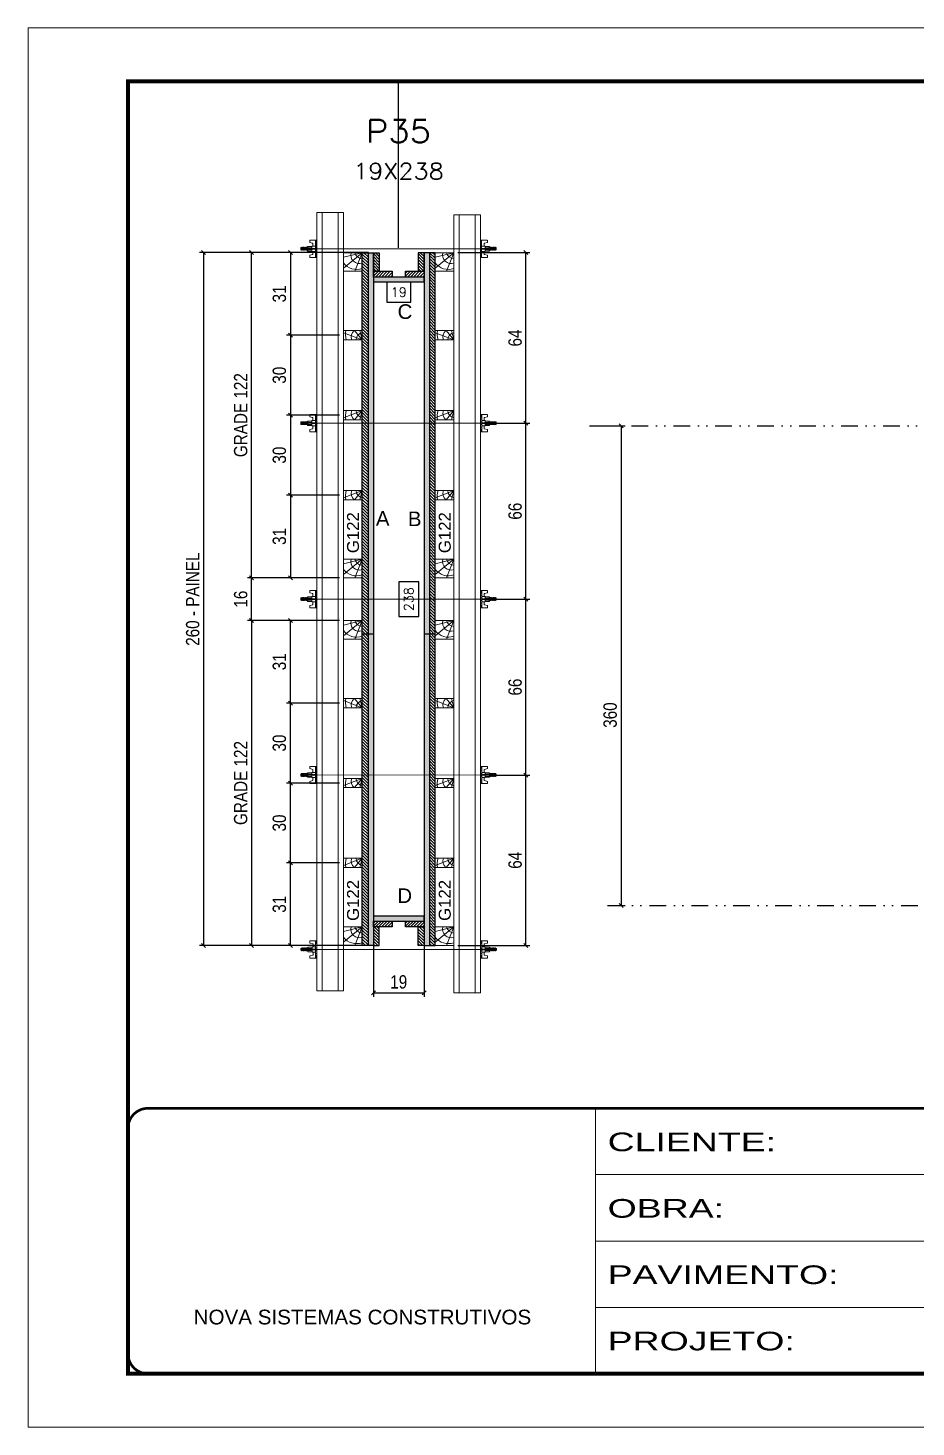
# Model space of a CAD drawing. Extents: x 2949 to 9203, y -16089 to 12527.
# Drawn here: x 6133 to 6799, y -9198 to -8148 of the extents above; entities that cross this region are included whole.
import ezdxf
from ezdxf.enums import TextEntityAlignment as Align

# ---------------------------------------------------------------- set-up
doc = ezdxf.new("R2010")
doc.units = 0
for name, pattern in [('CONTINUO', [0]), ('DASHED', [0.75, 0.5, -0.25]), ('DIVIDE2', [0.625, 0.25, -0.125, 0, -0.125, 0, -0.125]), ('HIDDEN', [0.375, 0.25, -0.125])]:
    doc.linetypes.add(name, pattern=pattern)
for name, color, linetype in [('CHAPA', 1, 'Continuous'), ('COTA', 241, 'Continuous'), ('Cota Seção (2x)', 4, 'Continuous'), ('cotas', 4, 'Continuous'), ('MEIO_PONT', 93, 'Continuous'), ('Nível', 160, 'Continuous'), ('Painéis', 200, 'Continuous'), ('SARRAFO', 251, 'Continuous'), ('Texto de Titulo', 7, 'Continuous'), ('Texto Qtd Sarr', 242, 'Continuous'), ('TEXTO_GERAL', 7, 'Continuous')]:
    doc.layers.add(name, color=color, linetype=linetype)
for name, color, linetype, lineweight in [('Folhas', 255, 'Continuous', 9), ('Hachura', 251, 'Continuous', 9), ('Madeira', 126, 'Continuous', 18), ('Perfil Metálico', 224, 'Continuous', 18), ('SARRAFO DE PRESSAO', 251, 'DASHED', 9), ('Texto Seção', 7, 'Continuous', 15)]:
    doc.layers.add(name, color=color, linetype=linetype, lineweight=lineweight)
doc.styles.add('ARIAL', font='arial.ttf')
doc.styles.add('COTA TECNICA', font='techl___.ttf', dxfattribs={"height": 10})
doc.styles.add('COTA TECNICA 2X', font='techl___.ttf', dxfattribs={"height": 10})
doc.styles.add('ROMANS', font='romans.shx')
doc.styles.add('SANSSERIF', font='sas_____.pfb')
doc.styles.add('Tecnologia', font='')
doc.styles.get('Tecnologia').set_extended_font_data('Forgotten Futurist')
doc.dimstyles.new('PAINEL', dxfattribs={"dimtxt": 10, "dimasz": 3, "dimexe": 3, "dimexo": 3, "dimgap": 3, "dimtad": 1, "dimdec": 1, "dimzin": 12, "dimdsep": 46, "dimtxsty": 'COTA TECNICA', "dimblk1": 'OBLIQUE', "dimblk2": 'OBLIQUE', "dimsah": 1, "dimcen": 0.9, "dimclrd": 4, "dimclre": 4, "dimclrt": 240, "dimadec": 1, "dimazin": 3, "dimtfac": 1, "dimtdec": 1, "dimtmove": 0, "dimatfit": 3, "dimfxl": 1, "dimtolj": 1, "dimtzin": 12, "dimarcsym": 0})
doc.dimstyles.new('SECAO PILAR', dxfattribs={"dimtxt": 10, "dimasz": 3, "dimexe": 3, "dimexo": 3, "dimgap": 3, "dimtad": 1, "dimdec": 1, "dimlfac": 0.5, "dimzin": 12, "dimdsep": 46, "dimtxsty": 'COTA TECNICA 2X', "dimblk1": 'OBLIQUE', "dimblk2": 'OBLIQUE', "dimsah": 1, "dimcen": 0.9, "dimclrd": 256, "dimclre": 256, "dimclrt": 256, "dimadec": 1, "dimazin": 3, "dimtfac": 1, "dimtdec": 1, "dimtmove": 0, "dimatfit": 3, "dimfxl": 1, "dimtolj": 1, "dimtzin": 12, "dimarcsym": 0})
doc.dimstyles.new('SECÇÃO 2', dxfattribs={"dimtxt": 7, "dimasz": 6, "dimexe": 0.18, "dimexo": 2, "dimgap": -4, "dimtad": 3, "dimdec": 1, "dimlfac": 0.5, "dimzin": 12, "dimdsep": 46, "dimtxsty": 'ROMANS', "dimblk": 'ARCHTICK', "dimcen": 0.09, "dimse1": 1, "dimse2": 1, "dimsd1": 1, "dimsd2": 1, "dimclrd": 180, "dimclre": 5, "dimclrt": 1, "dimadec": 0, "dimazin": 3, "dimtfac": 1, "dimtdec": 1, "dimtofl": 0, "dimtmove": 0, "dimatfit": 3, "dimldrblk": 'ARCHTICK', "dimfxl": 1, "dimtolj": 1, "dimtzin": 0, "dimarcsym": 0})
pattern_1 = [(135, (-16499.8511, 807.7042), (-1.12253202, -1.12253202), [])]
pattern_2 = [(135, (-16508.2511, 672.6844), (-1.12253202, -1.12253202), [])]

# ---------------------------------------------------------------- blocks, each defined once
blk = doc.blocks.new('9999999999')
at = {"color": 30, "linetype": 'CONTINUO'}
for p, q in [((98564.6, 34230.2), (98564.6, 34429.4)), ((98564.6, 34379.6), (99584, 34379.6)), ((98564.6, 34329.8), (99488, 34329.8)), ((98564.6, 34280), (99488, 34280))]:
    blk.add_line(p, q, dxfattribs=at)
at = {"color": 30, "linetype": 'CONTINUO', "const_width": 2}
blk.add_lwpolyline([(99584, 34230.2), (99584, 34414.4, 0.414214), (99569, 34429.4), (98229, 34429.4, 0.414214), (98214, 34414.4), (98214, 34245.2, 0.414214), (98229, 34230.2), (99584, 34230.2)], format="xyb", dxfattribs=at)
at = {"layer": 'Folhas'}
blk.add_lwpolyline([(98139, 34190.2), (99624, 34190.2), (99624, 35240.2), (98139, 35240.2)], close=True, dxfattribs=at)
at = {"layer": 'Folhas', "color": 30, "const_width": 3}
blk.add_lwpolyline([(98214, 34230.2), (99584, 34230.2), (99584, 35200.2), (98214, 35200.2)], close=True, dxfattribs=at)
at = {"color": 7, "linetype": 'Continuous', "ltscale": 5, "style": 'ARIAL'}
blk.add_text('NOVA SISTEMAS CONSTRUTIVOS', height=11.059, dxfattribs=at).set_placement((98263.2, 34267.2))
at = {"layer": 'Folhas', "color": 7, "style": 'Tecnologia', "width": 1.5}
for s, p in [('CLIENTE:', (98573.7, 34397.2)), ('OBRA:', (98573.7, 34347.3)), ('PAVIMENTO:', (98573.7, 34297.5)), ('PROJETO:', (98573.7, 34247.7))]:
    blk.add_text(s, height=14, dxfattribs=at).set_placement(p)
blk = doc.blocks.new('titulo1')
at = {"layer": 'Defpoints', "color": 252, "linetype": 'HIDDEN', "ltscale": 2}
blk.add_line((0, 0), (0, 125), dxfattribs=at)
at = {"layer": 'Defpoints', "style": 'ROMANS', "oblique": 15}
blk.add_attdef('FOLHA', text='', height=10, dxfattribs=at).set_placement((0, 15.6), align=Align.MIDDLE_CENTER)
at = {"layer": 'Texto Qtd Sarr', "color": 3, "style": 'ROMANS', "oblique": 15}
for tag, height, p in [('TITULO', 17, (0, 71.4)), ('SEÇÃO', 12, (0, 41.5))]:
    blk.add_attdef(tag, text='', height=height, dxfattribs=at).set_placement(p, align=Align.MIDDLE_CENTER)
blk = doc.blocks.new('*D2782')
at = {"layer": 'Cota Seção (2x)', "color": 180, "lineweight": -2, "transparency": 16777216}
for p, q in [((6419.6, -8338.4), (6401.6, -8338.4)), ((6401.6, -8338.4), (6401.6, -8353.4)), ((6419.6, -8353.4), (6419.6, -8338.4)), ((6401.6, -8353.4), (6419.6, -8353.4))]:
    blk.add_line(p, q, dxfattribs=at)
at = {"layer": 'Defpoints', "color": 0, "transparency": 16777216}
for p in [(6391.6, -8355.6), (6391.6, -8357.4), (6429.6, -8355.6)]:
    blk.add_point(p, dxfattribs=at)
at = {"layer": 'Cota Seção (2x)', "color": 1, "transparency": 16777216, "insert": (6410.6, -8345.9), "char_height": 7, "attachment_point": 5, "style": 'ROMANS'}
blk.add_mtext('\\A1;19', dxfattribs=at)
blk = doc.blocks.new('_ArchTick')
at = {"color": 0, "linetype": 'ByBlock', "const_width": 0.15}
blk.add_lwpolyline([(-0.5, -0.5), (0.5, 0.5)], dxfattribs=at)
blk = doc.blocks.new('_Oblique')
at = {"color": 0, "linetype": 'ByBlock', "lineweight": -2}
blk.add_line((-0.5, -0.5), (0.5, 0.5), dxfattribs=at)
blk = doc.blocks.new('*D2783')
at = {"layer": 'COTA', "lineweight": -2, "transparency": 16777216}
for p, q in [((6387.9, -8316.2), (6261.2, -8316.2)), ((6264.2, -8316.2), (6264.2, -8836.3)), ((6387.9, -8836.3), (6261.2, -8836.3))]:
    blk.add_line(p, q, dxfattribs=at)
at = {"layer": 'Defpoints', "color": 0, "transparency": 16777216}
for p in [(6390.9, -8316.2), (6264.2, -8836.3), (6390.9, -8836.3)]:
    blk.add_point(p, dxfattribs=at)
at = {"layer": 'COTA', "lineweight": -2, "transparency": 16777216, "xscale": 3, "yscale": 3, "zscale": 3}
for p, rotation in [((6264.2, -8316.2), 90), ((6264.2, -8836.3), 270)]:
    blk.add_blockref('_Oblique', p, dxfattribs=dict(at, rotation=rotation))
at = {"layer": 'COTA', "transparency": 16777216, "insert": (6256.1, -8576.3), "char_height": 10, "attachment_point": 5, "rotation": 90, "style": 'COTA TECNICA 2X'}
blk.add_mtext('\\A1;260 - PAINEL', dxfattribs=at)
blk = doc.blocks.new('C')
at = {"layer": 'Hachura', "color": 0}
for p, q in [((0, 3.22), (0, -3.22)), ((0.45, 3.22), (0, 3.22)), ((0.46, 3.16), (0, 3.16)), ((0.46, 3.05), (0, 3.05)), ((0.46, 2.88), (0, 2.88)), ((0, 2.75), (0, -1.16)), ((0.46, 2.65), (0, 2.65)), ((0.46, 2.23), (0, 2.23)), ((0.46, 1.51), (0, 1.51)), ((0.39, 0.49), (0.17, 0.49)), ((0.45, -3.23), (0.45, 3.22)), ((0.45, 3.22), (2.58, 3.22)), ((1.74, 0.97), (0.45, 0.97)), ((1.45, 0.1), (0.45, 0.1)), ((1.35, 1.94), (1.35, 0.96)), ((2.58, 2.39), (1.47, 2.09)), ((1.74, -0.97), (1.74, 0.97)), ((1.74, 0.97), (1.74, 0.84)), ((1.74, 0.97), (1.74, 0.84)), ((1.74, 0.84), (3.35, 0.84)), ((3.35, 0.45), (1.74, 0.45)), ((2.58, 3.22), (2.58, 2.39)), ((3.32, 0.84), (3.32, -0.84)), ((3.35, 0.84), (3.35, -0.84)), ((3.68, 0.45), (3.35, 0.45)), ((3.84, -0.52), (3.35, 0.45)), ((3.35, 0.06), (3.67, -0.57)), ((3.68, 0.45), (4.16, -0.52)), ((3.72, 0.5), (4.25, -0.57)), ((4.37, -0.55), (3.83, 0.53)), ((4.15, 0.45), (3.93, 0.45)), ((4.42, -0.52), (3.93, 0.45)), ((4.15, 0.45), (4.26, 0.45)), ((4.26, 0.45), (4.74, -0.52)), ((4.3, 0.5), (4.83, -0.57)), ((4.95, -0.55), (4.41, 0.53)), ((4.51, 0.45), (4.84, 0.45)), ((5, -0.52), (4.51, 0.45)), ((4.84, 0.45), (5.32, -0.52)), ((4.88, 0.5), (5.41, -0.57)), ((5.53, -0.55), (4.99, 0.53)), ((5.58, -0.52), (5.09, 0.45)), ((5.42, 0.45), (5.09, 0.45)), ((5.58, -0.52), (5.09, 0.45)), ((5.42, 0.45), (5.74, -0.19)), ((5.46, 0.5), (5.74, -0.07)), ((5.74, 0.19), (5.57, 0.53)), ((5.74, 0.32), (5.68, 0.45)), ((5.68, 0.45), (5.74, 0.45)), ((5.74, 0.45), (5.9, 0.29)), ((5.74, 0.45), (5.74, -0.52)), ((5.9, -0.36), (5.9, 0.29)), ((0.45, 0), (0, 0)), ((0.46, -1.52), (0, -1.52)), ((0.46, -2.23), (0, -2.23)), ((0.46, -2.65), (0, -2.65)), ((0.46, -2.88), (0, -2.88)), ((0.46, -3.05), (0, -3.05)), ((0.46, -3.16), (0, -3.16)), ((0, -3.22), (2.57, -3.22)), ((0.08, -0.48), (0.29, -0.48)), ((0.29, -0.48), (0.4, -0.48)), ((0.45, 0), (0.45, -0.97)), ((0.45, -0.16), (1.45, -0.16)), ((0.45, -0.65), (0.45, -0.32)), ((0.45, -3.23), (0.45, -0.65)), ((0.45, -0.97), (1.74, -0.97)), ((1.35, -1.94), (1.35, -0.97)), ((2.58, -2.39), (1.47, -2.1)), ((3.35, -0.32), (1.74, -0.32)), ((3.35, -0.84), (1.74, -0.84)), ((2.58, -3.23), (2.58, -2.39)), ((3.35, -0.07), (3.58, -0.52)), ((3.35, -0.52), (3.58, -0.52)), ((3.84, -0.52), (4.16, -0.52)), ((4.42, -0.52), (4.74, -0.52)), ((4.63, -0.52), (4.74, -0.52)), ((5, -0.52), (5.32, -0.52)), ((5.58, -0.52), (5.74, -0.52)), ((5.74, -0.52), (5.9, -0.36)), ((5.74, -0.52), (5.74, -0.52))]:
    blk.add_line(p, q, dxfattribs=at)
for centre, radius, start, end in [((1.52, 1.94), 0.161, 104.7436, 180), ((1.44, -0.03), 0.129, 272.695, 87.305), ((3.81, 0.39), 0.143, 25.5688, 154.4312), ((4.39, 0.39), 0.143, 25.5688, 154.4312), ((4.97, 0.39), 0.143, 25.5688, 154.4312), ((5.55, 0.39), 0.143, 25.5688, 154.4312), ((0.17, -0.37), 0.174, 221.744, 317.8592), ((1.52, -1.94), 0.161, 180, 255.2564), ((3.71, -0.4), 0.174, 222.1408, 318.256), ((4.29, -0.4), 0.174, 222.1408, 318.256), ((4.87, -0.4), 0.174, 222.1408, 318.256), ((5.45, -0.4), 0.174, 222.1408, 318.256), ((5.61, -0.4), 0.174, 317.8592, 318.256)]:
    blk.add_arc(centre, radius, start, end, dxfattribs=at)
blk = doc.blocks.new('PONTALETE')
at = {"layer": 'Madeira'}
for q in [(2.71, 7), (7, 5.76), (7, 1.74)]:
    blk.add_line((0, 0), q, dxfattribs=at)
blk.add_lwpolyline([(0, 0), (7, 0), (7, 7), (0, 7)], close=True, dxfattribs=at)
for centre, radius, start, end in [((2.04, 0.06), 6.23, 37.2818, 109.0913), ((1.09, 0.9), 3.19, 343.603, 109.9847), ((-0.21, -0.78), 3.09, 14.6322, 86.0383)]:
    blk.add_arc(centre, radius, start, end, dxfattribs=at)
blk = doc.blocks.new('MEIO PONTALETE')
at = {"layer": 'Madeira'}
for q in [(2.71, 7), (3.5, 2.88), (3.5, 0.87)]:
    blk.add_line((0, 0), q, dxfattribs=at)
blk.add_lwpolyline([(0, 0), (3.5, 0), (3.5, 7), (0, 7)], close=True, dxfattribs=at)
for centre, radius, start, end in [((2.04, 0.06), 6.23, 76.4499, 109.0913), ((1.09, 0.9), 3.19, 40.9063, 109.9847), ((-0.21, -0.78), 3.09, 14.6322, 86.0383)]:
    blk.add_arc(centre, radius, start, end, dxfattribs=at)
blk = doc.blocks.new('*D2816')
at = {"layer": 'COTA', "lineweight": -2, "transparency": 16777216}
for p, q in [((6366.2, -8316.2), (6326.3, -8316.2)), ((6329.3, -8316.2), (6329.3, -8378.2)), ((6366.2, -8378.2), (6326.3, -8378.2))]:
    blk.add_line(p, q, dxfattribs=at)
at = {"layer": 'Defpoints', "color": 0, "transparency": 16777216}
for p in [(6369.2, -8316.2), (6329.3, -8378.2), (6369.2, -8378.2)]:
    blk.add_point(p, dxfattribs=at)
at = {"layer": 'COTA', "lineweight": -2, "transparency": 16777216, "xscale": 3, "yscale": 3, "zscale": 3}
for p, rotation in [((6329.3, -8316.2), 90), ((6329.3, -8378.2), 270)]:
    blk.add_blockref('_Oblique', p, dxfattribs=dict(at, rotation=rotation))
at = {"layer": 'COTA', "transparency": 16777216, "insert": (6321.1, -8347.2), "char_height": 10, "attachment_point": 5, "rotation": 90, "style": 'COTA TECNICA 2X'}
blk.add_mtext('\\A1;31', dxfattribs=at)
blk = doc.blocks.new('*D2817')
at = {"layer": 'COTA', "lineweight": -2, "transparency": 16777216}
for p, q in [((6366.2, -8378.2), (6326.3, -8378.2)), ((6329.3, -8378.2), (6329.3, -8438.2)), ((6366.2, -8438.2), (6326.3, -8438.2))]:
    blk.add_line(p, q, dxfattribs=at)
at = {"layer": 'Defpoints', "color": 0, "transparency": 16777216}
for p in [(6369.2, -8378.2), (6329.3, -8438.2), (6369.2, -8438.2)]:
    blk.add_point(p, dxfattribs=at)
at = {"layer": 'COTA', "lineweight": -2, "transparency": 16777216, "xscale": 3, "yscale": 3, "zscale": 3}
for p, rotation in [((6329.3, -8378.2), 90), ((6329.3, -8438.2), 270)]:
    blk.add_blockref('_Oblique', p, dxfattribs=dict(at, rotation=rotation))
at = {"layer": 'COTA', "transparency": 16777216, "insert": (6321.1, -8408.2), "char_height": 10, "attachment_point": 5, "rotation": 90, "style": 'COTA TECNICA 2X'}
blk.add_mtext('\\A1;30', dxfattribs=at)
blk = doc.blocks.new('*D2818')
at = {"layer": 'COTA', "lineweight": -2, "transparency": 16777216}
for p, q in [((6366.2, -8438.2), (6326.3, -8438.2)), ((6329.3, -8438.2), (6329.3, -8498.2)), ((6366.2, -8498.2), (6326.3, -8498.2))]:
    blk.add_line(p, q, dxfattribs=at)
at = {"layer": 'Defpoints', "color": 0, "transparency": 16777216}
for p in [(6369.2, -8438.2), (6329.3, -8498.2), (6369.2, -8498.2)]:
    blk.add_point(p, dxfattribs=at)
at = {"layer": 'COTA', "lineweight": -2, "transparency": 16777216, "xscale": 3, "yscale": 3, "zscale": 3}
for p, rotation in [((6329.3, -8438.2), 90), ((6329.3, -8498.2), 270)]:
    blk.add_blockref('_Oblique', p, dxfattribs=dict(at, rotation=rotation))
at = {"layer": 'COTA', "transparency": 16777216, "insert": (6321.1, -8468.2), "char_height": 10, "attachment_point": 5, "rotation": 90, "style": 'COTA TECNICA 2X'}
blk.add_mtext('\\A1;30', dxfattribs=at)
blk = doc.blocks.new('*D2819')
at = {"layer": 'COTA', "lineweight": -2, "transparency": 16777216}
for p, q in [((6366.2, -8498.2), (6326.3, -8498.2)), ((6329.3, -8498.2), (6329.3, -8560.2)), ((6366.2, -8560.2), (6326.3, -8560.2))]:
    blk.add_line(p, q, dxfattribs=at)
at = {"layer": 'Defpoints', "color": 0, "transparency": 16777216}
for p in [(6369.2, -8498.2), (6329.3, -8560.2), (6369.2, -8560.2)]:
    blk.add_point(p, dxfattribs=at)
at = {"layer": 'COTA', "lineweight": -2, "transparency": 16777216, "xscale": 3, "yscale": 3, "zscale": 3}
for p, rotation in [((6329.3, -8498.2), 90), ((6329.3, -8560.2), 270)]:
    blk.add_blockref('_Oblique', p, dxfattribs=dict(at, rotation=rotation))
at = {"layer": 'COTA', "transparency": 16777216, "insert": (6321.1, -8529.2), "char_height": 10, "attachment_point": 5, "rotation": 90, "style": 'COTA TECNICA 2X'}
blk.add_mtext('\\A1;31', dxfattribs=at)
blk = doc.blocks.new('*D2820')
at = {"layer": 'COTA', "lineweight": -2, "transparency": 16777216}
for p, q in [((6366.2, -8316.2), (6297.2, -8316.2)), ((6300.2, -8560.2), (6300.2, -8316.2)), ((6366.2, -8560.2), (6297.2, -8560.2))]:
    blk.add_line(p, q, dxfattribs=at)
at = {"layer": 'Defpoints', "color": 0, "transparency": 16777216}
for p in [(6300.2, -8316.2), (6369.2, -8316.2), (6369.2, -8560.2)]:
    blk.add_point(p, dxfattribs=at)
at = {"layer": 'COTA', "lineweight": -2, "transparency": 16777216, "xscale": 3, "yscale": 3, "zscale": 3}
for p, rotation in [((6300.2, -8316.2), 90), ((6300.2, -8560.2), 270)]:
    blk.add_blockref('_Oblique', p, dxfattribs=dict(at, rotation=rotation))
at = {"layer": 'COTA', "transparency": 16777216, "insert": (6292.1, -8438.2), "char_height": 10, "attachment_point": 5, "rotation": 90, "style": 'COTA TECNICA 2X'}
blk.add_mtext('\\A1;GRADE 122', dxfattribs=at)
blk = doc.blocks.new('*D2784')
at = {"layer": 'COTA', "lineweight": -2, "transparency": 16777216}
for p, q in [((6366.2, -8774.3), (6326.3, -8774.3)), ((6329.3, -8836.3), (6329.3, -8774.3)), ((6366.2, -8836.3), (6326.3, -8836.3))]:
    blk.add_line(p, q, dxfattribs=at)
at = {"layer": 'Defpoints', "color": 0, "transparency": 16777216}
for p in [(6329.3, -8774.3), (6369.2, -8774.3), (6369.2, -8836.3)]:
    blk.add_point(p, dxfattribs=at)
at = {"layer": 'COTA', "lineweight": -2, "transparency": 16777216, "xscale": 3, "yscale": 3, "zscale": 3}
for p, rotation in [((6329.3, -8774.3), 90), ((6329.3, -8836.3), 270)]:
    blk.add_blockref('_Oblique', p, dxfattribs=dict(at, rotation=rotation))
at = {"layer": 'COTA', "transparency": 16777216, "insert": (6321.1, -8805.3), "char_height": 10, "attachment_point": 5, "rotation": 90, "style": 'COTA TECNICA 2X'}
blk.add_mtext('\\A1;31', dxfattribs=at)
blk = doc.blocks.new('*D2785')
at = {"layer": 'COTA', "lineweight": -2, "transparency": 16777216}
for p, q in [((6366.2, -8714.3), (6326.3, -8714.3)), ((6329.3, -8774.3), (6329.3, -8714.3)), ((6366.2, -8774.3), (6326.3, -8774.3))]:
    blk.add_line(p, q, dxfattribs=at)
at = {"layer": 'Defpoints', "color": 0, "transparency": 16777216}
for p in [(6329.3, -8714.3), (6369.2, -8714.3), (6369.2, -8774.3)]:
    blk.add_point(p, dxfattribs=at)
at = {"layer": 'COTA', "lineweight": -2, "transparency": 16777216, "xscale": 3, "yscale": 3, "zscale": 3}
for p, rotation in [((6329.3, -8714.3), 90), ((6329.3, -8774.3), 270)]:
    blk.add_blockref('_Oblique', p, dxfattribs=dict(at, rotation=rotation))
at = {"layer": 'COTA', "transparency": 16777216, "insert": (6321.1, -8744.3), "char_height": 10, "attachment_point": 5, "rotation": 90, "style": 'COTA TECNICA 2X'}
blk.add_mtext('\\A1;30', dxfattribs=at)
blk = doc.blocks.new('*D2786')
at = {"layer": 'COTA', "lineweight": -2, "transparency": 16777216}
for p, q in [((6366.2, -8654.3), (6326.3, -8654.3)), ((6329.3, -8714.3), (6329.3, -8654.3)), ((6366.2, -8714.3), (6326.3, -8714.3))]:
    blk.add_line(p, q, dxfattribs=at)
at = {"layer": 'Defpoints', "color": 0, "transparency": 16777216}
for p in [(6329.3, -8654.3), (6369.2, -8654.3), (6369.2, -8714.3)]:
    blk.add_point(p, dxfattribs=at)
at = {"layer": 'COTA', "lineweight": -2, "transparency": 16777216, "xscale": 3, "yscale": 3, "zscale": 3}
for p, rotation in [((6329.3, -8654.3), 90), ((6329.3, -8714.3), 270)]:
    blk.add_blockref('_Oblique', p, dxfattribs=dict(at, rotation=rotation))
at = {"layer": 'COTA', "transparency": 16777216, "insert": (6321.1, -8684.3), "char_height": 10, "attachment_point": 5, "rotation": 90, "style": 'COTA TECNICA 2X'}
blk.add_mtext('\\A1;30', dxfattribs=at)
blk = doc.blocks.new('*D2787')
at = {"layer": 'COTA', "lineweight": -2, "transparency": 16777216}
for p, q in [((6366.2, -8592.3), (6326.3, -8592.3)), ((6329.3, -8654.3), (6329.3, -8592.3)), ((6366.2, -8654.3), (6326.3, -8654.3))]:
    blk.add_line(p, q, dxfattribs=at)
at = {"layer": 'Defpoints', "color": 0, "transparency": 16777216}
for p in [(6329.3, -8592.3), (6369.2, -8592.3), (6369.2, -8654.3)]:
    blk.add_point(p, dxfattribs=at)
at = {"layer": 'COTA', "lineweight": -2, "transparency": 16777216, "xscale": 3, "yscale": 3, "zscale": 3}
for p, rotation in [((6329.3, -8592.3), 90), ((6329.3, -8654.3), 270)]:
    blk.add_blockref('_Oblique', p, dxfattribs=dict(at, rotation=rotation))
at = {"layer": 'COTA', "transparency": 16777216, "insert": (6321.1, -8623.3), "char_height": 10, "attachment_point": 5, "rotation": 90, "style": 'COTA TECNICA 2X'}
blk.add_mtext('\\A1;31', dxfattribs=at)
blk = doc.blocks.new('*D2788')
at = {"layer": 'COTA', "lineweight": -2, "transparency": 16777216}
for p, q in [((6366.2, -8592.3), (6297.2, -8592.3)), ((6300.2, -8592.3), (6300.2, -8836.3)), ((6366.2, -8836.3), (6297.2, -8836.3))]:
    blk.add_line(p, q, dxfattribs=at)
at = {"layer": 'Defpoints', "color": 0, "transparency": 16777216}
for p in [(6369.2, -8592.3), (6300.2, -8836.3), (6369.2, -8836.3)]:
    blk.add_point(p, dxfattribs=at)
at = {"layer": 'COTA', "lineweight": -2, "transparency": 16777216, "xscale": 3, "yscale": 3, "zscale": 3}
for p, rotation in [((6300.2, -8592.3), 90), ((6300.2, -8836.3), 270)]:
    blk.add_blockref('_Oblique', p, dxfattribs=dict(at, rotation=rotation))
at = {"layer": 'COTA', "transparency": 16777216, "insert": (6292.1, -8714.3), "char_height": 10, "attachment_point": 5, "rotation": 90, "style": 'COTA TECNICA 2X'}
blk.add_mtext('\\A1;GRADE 122', dxfattribs=at)
blk = doc.blocks.new('*D2821')
at = {"layer": 'COTA', "lineweight": -2, "transparency": 16777216}
for p, q in [((6366.2, -8560.2), (6297.2, -8560.2)), ((6300.2, -8592.3), (6300.2, -8560.2)), ((6366.2, -8592.3), (6297.2, -8592.3))]:
    blk.add_line(p, q, dxfattribs=at)
at = {"layer": 'Defpoints', "color": 0, "transparency": 16777216}
for p in [(6300.2, -8560.2), (6369.2, -8560.2), (6369.2, -8592.3)]:
    blk.add_point(p, dxfattribs=at)
at = {"layer": 'COTA', "lineweight": -2, "transparency": 16777216, "xscale": 3, "yscale": 3, "zscale": 3}
for p, rotation in [((6300.2, -8560.2), 90), ((6300.2, -8592.3), 270)]:
    blk.add_blockref('_Oblique', p, dxfattribs=dict(at, rotation=rotation))
at = {"layer": 'COTA', "transparency": 16777216, "insert": (6292.1, -8576.3), "char_height": 10, "attachment_point": 5, "rotation": 90, "style": 'COTA TECNICA 2X'}
blk.add_mtext('\\A1;16', dxfattribs=at)
blk = doc.blocks.new('*D2822')
at = {"layer": 'COTA', "lineweight": -2, "transparency": 16777216}
for p, q in [((6481.5, -8708.3), (6509, -8708.3)), ((6506, -8836.3), (6506, -8708.3)), ((6455, -8836.3), (6509, -8836.3))]:
    blk.add_line(p, q, dxfattribs=at)
at = {"layer": 'Defpoints', "color": 0, "transparency": 16777216}
for p in [(6478.5, -8708.3), (6506, -8708.3), (6452, -8836.3)]:
    blk.add_point(p, dxfattribs=at)
at = {"layer": 'COTA', "lineweight": -2, "transparency": 16777216, "xscale": 3, "yscale": 3, "zscale": 3}
for p, rotation in [((6506, -8708.3), 90), ((6506, -8836.3), 270)]:
    blk.add_blockref('_Oblique', p, dxfattribs=dict(at, rotation=rotation))
at = {"layer": 'COTA', "transparency": 16777216, "insert": (6497.9, -8772.3), "char_height": 10, "attachment_point": 5, "rotation": 90, "style": 'COTA TECNICA 2X'}
blk.add_mtext('\\A1;64', dxfattribs=at)
blk = doc.blocks.new('*D2823')
at = {"layer": 'COTA', "lineweight": -2, "transparency": 16777216}
for p, q in [((6474.9, -8576.3), (6509, -8576.3)), ((6506, -8708.3), (6506, -8576.3)), ((6481.5, -8708.3), (6509, -8708.3))]:
    blk.add_line(p, q, dxfattribs=at)
at = {"layer": 'Defpoints', "color": 0, "transparency": 16777216}
for p in [(6471.9, -8576.3), (6506, -8576.3), (6478.5, -8708.3)]:
    blk.add_point(p, dxfattribs=at)
at = {"layer": 'COTA', "lineweight": -2, "transparency": 16777216, "xscale": 3, "yscale": 3, "zscale": 3}
for p, rotation in [((6506, -8576.3), 90), ((6506, -8708.3), 270)]:
    blk.add_blockref('_Oblique', p, dxfattribs=dict(at, rotation=rotation))
at = {"layer": 'COTA', "transparency": 16777216, "insert": (6497.9, -8642.3), "char_height": 10, "attachment_point": 5, "rotation": 90, "style": 'COTA TECNICA 2X'}
blk.add_mtext('\\A1;66', dxfattribs=at)
blk = doc.blocks.new('*D2824')
at = {"layer": 'COTA', "lineweight": -2, "transparency": 16777216}
for p, q in [((6474.9, -8444.3), (6509, -8444.3)), ((6506, -8576.3), (6506, -8444.3)), ((6474.9, -8576.3), (6509, -8576.3))]:
    blk.add_line(p, q, dxfattribs=at)
at = {"layer": 'Defpoints', "color": 0, "transparency": 16777216}
for p in [(6471.9, -8444.3), (6506, -8444.3), (6471.9, -8576.3)]:
    blk.add_point(p, dxfattribs=at)
at = {"layer": 'COTA', "lineweight": -2, "transparency": 16777216, "xscale": 3, "yscale": 3, "zscale": 3}
for p, rotation in [((6506, -8444.3), 90), ((6506, -8576.3), 270)]:
    blk.add_blockref('_Oblique', p, dxfattribs=dict(at, rotation=rotation))
at = {"layer": 'COTA', "transparency": 16777216, "insert": (6497.9, -8510.3), "char_height": 10, "attachment_point": 5, "rotation": 90, "style": 'COTA TECNICA 2X'}
blk.add_mtext('\\A1;66', dxfattribs=at)
blk = doc.blocks.new('*D2825')
at = {"layer": 'COTA', "lineweight": -2, "transparency": 16777216}
for p, q in [((6455, -8316.2), (6509, -8316.2)), ((6506, -8444.3), (6506, -8316.2)), ((6474.9, -8444.3), (6509, -8444.3))]:
    blk.add_line(p, q, dxfattribs=at)
at = {"layer": 'Defpoints', "color": 0, "transparency": 16777216}
for p in [(6452, -8316.2), (6506, -8316.2), (6471.9, -8444.3)]:
    blk.add_point(p, dxfattribs=at)
at = {"layer": 'COTA', "lineweight": -2, "transparency": 16777216, "xscale": 3, "yscale": 3, "zscale": 3}
for p, rotation in [((6506, -8316.2), 90), ((6506, -8444.3), 270)]:
    blk.add_blockref('_Oblique', p, dxfattribs=dict(at, rotation=rotation))
at = {"layer": 'COTA', "transparency": 16777216, "insert": (6497.9, -8380.3), "char_height": 10, "attachment_point": 5, "rotation": 90, "style": 'COTA TECNICA 2X'}
blk.add_mtext('\\A1;64', dxfattribs=at)
blk = doc.blocks.new('*D2826')
at = {"layer": 'COTA', "lineweight": -2, "transparency": 16777216}
for p, q in [((6391.6, -8820.9), (6391.6, -8874.7)), ((6429.6, -8820.9), (6429.6, -8874.7)), ((6391.6, -8871.7), (6429.6, -8871.7))]:
    blk.add_line(p, q, dxfattribs=at)
at = {"layer": 'Defpoints', "color": 0, "transparency": 16777216}
for p in [(6391.6, -8817.9), (6429.6, -8817.9), (6429.6, -8871.7)]:
    blk.add_point(p, dxfattribs=at)
at = {"layer": 'COTA', "lineweight": -2, "transparency": 16777216, "xscale": 3, "yscale": 3, "zscale": 3, "rotation": 180}
blk.add_blockref('_Oblique', (6391.6, -8871.7), dxfattribs=at)
at = {"layer": 'COTA', "lineweight": -2, "transparency": 16777216, "xscale": 3, "yscale": 3, "zscale": 3}
blk.add_blockref('_Oblique', (6429.6, -8871.7), dxfattribs=at)
at = {"layer": 'COTA', "transparency": 16777216, "insert": (6410.6, -8863.6), "char_height": 10, "attachment_point": 5, "style": 'COTA TECNICA 2X'}
blk.add_mtext('\\A1;19', dxfattribs=at)
blk = doc.blocks.new('*D2789')
at = {"layer": 'COTA', "color": 180, "lineweight": -2, "transparency": 16777216}
for p, q in [((6425.6, -8563.3), (6410.6, -8563.3)), ((6410.6, -8563.3), (6410.6, -8589.3)), ((6425.6, -8589.3), (6425.6, -8563.3)), ((6410.6, -8589.3), (6425.6, -8589.3))]:
    blk.add_line(p, q, dxfattribs=at)
at = {"layer": 'Defpoints', "color": 0, "transparency": 16777216}
for p in [(6429.6, -8338.2), (6429.6, -8814.3), (6429.6, -8814.3)]:
    blk.add_point(p, dxfattribs=at)
at = {"layer": 'COTA', "color": 1, "transparency": 16777216, "insert": (6418.1, -8576.3), "char_height": 7, "attachment_point": 5, "rotation": 90, "style": 'ROMANS'}
blk.add_mtext('\\A1;238', dxfattribs=at)
blk = doc.blocks.new('*D2797')
at = {"layer": 'cotas', "color": 4, "linetype": 'ByBlock', "lineweight": -2, "transparency": 16777216}
for p, q in [((6556.7, -8446.3), (6580.4, -8446.3)), ((6577.4, -8446.3), (6577.4, -8806.3)), ((6570.2, -8806.3), (6580.4, -8806.3))]:
    blk.add_line(p, q, dxfattribs=at)
at = {"layer": 'Defpoints', "color": 0, "linetype": 'ByBlock', "transparency": 16777216}
for p in [(6553.7, -8446.3), (6567.2, -8806.3), (6577.4, -8806.3)]:
    blk.add_point(p, dxfattribs=at)
at = {"layer": 'cotas', "color": 4, "linetype": 'ByBlock', "lineweight": -2, "transparency": 16777216, "xscale": 3, "yscale": 3, "zscale": 3}
for p, rotation in [((6577.4, -8446.3), 90), ((6577.4, -8806.3), 270)]:
    blk.add_blockref('_Oblique', p, dxfattribs=dict(at, rotation=rotation))
at = {"layer": 'cotas', "color": 240, "linetype": 'ByBlock', "transparency": 16777216, "insert": (6569.2, -8663.3), "char_height": 10, "attachment_point": 5, "rotation": 90, "style": 'COTA TECNICA'}
blk.add_mtext('\\A1;360', dxfattribs=at)

msp = doc.modelspace()

# ---------------------------------------------------------------- hatches: boundary and pattern name
at = {"layer": 'Hachura'}
h = msp.add_hatch(dxfattribs=at)
h.set_pattern_fill('ANSI31', color=256, scale=0.5, angle=450, style=0)
h.set_pattern_definition(pattern_2)
h.paths.add_polyline_path([(6383.16, -8316.25), (6387.56, -8316.25), (6387.56, -8836.27), (6383.16, -8836.27)])
h = msp.add_hatch(color=256, dxfattribs=at)
h.dxf.hatch_style = 1
h.paths.add_polyline_path([(6391.56, -8836.27), (6387.56, -8836.27), (6387.56, -8316.25), (6391.56, -8316.25)])
h = msp.add_hatch(dxfattribs=at)
h.set_pattern_fill('ANSI31', color=256, scale=0.5, angle=450, style=0)
h.set_pattern_definition(pattern_1)
h.paths.add_polyline_path([(6391.56, -8330.25), (6395.96, -8330.25), (6395.96, -8316.25), (6391.56, -8316.25)])
h = msp.add_hatch(dxfattribs=at)
h.set_pattern_fill('ANSI31', color=256, scale=0.5, angle=450, style=0)
h.set_pattern_definition(pattern_1)
h.paths.add_polyline_path([(6429.56, -8330.25), (6425.16, -8330.25), (6425.16, -8316.25), (6429.56, -8316.25)])
h = msp.add_hatch(color=256, dxfattribs=at)
h.dxf.hatch_style = 1
h.paths.add_polyline_path([(6429.56, -8836.27), (6433.56, -8836.27), (6433.56, -8316.25), (6429.56, -8316.25)])
h = msp.add_hatch(dxfattribs=at)
h.set_pattern_fill('ANSI31', color=256, scale=0.5, angle=450, style=0)
h.set_pattern_definition(pattern_2)
h.paths.add_polyline_path([(6437.96, -8316.25), (6433.56, -8316.25), (6433.56, -8836.27), (6437.96, -8836.27)])
h = msp.add_hatch(dxfattribs=at)
h.set_pattern_fill('ANSI31', color=256, scale=0.5, angle=540, style=0)
h.set_pattern_definition([(225, (-3097.3948, -31259.6558), (1.12253202, -1.12253202), [])])
h.paths.add_polyline_path([(6391.56, -8330.25), (6391.56, -8334.65), (6405.56, -8334.65), (6405.56, -8330.25)])
h = msp.add_hatch(color=256, dxfattribs=at)
h.dxf.hatch_style = 1
h.paths.add_polyline_path([(6391.56, -8334.65), (6391.56, -8338.25), (6429.56, -8338.25), (6429.56, -8334.65)])
h = msp.add_hatch(dxfattribs=at)
h.set_pattern_fill('ANSI31', color=256, scale=0.5, angle=540, style=0)
h.set_pattern_definition([(225, (-3073.3948, -31259.6558), (1.12253202, -1.12253202), [])])
h.paths.add_polyline_path([(6415.56, -8330.25), (6415.56, -8334.65), (6429.56, -8334.65), (6429.56, -8330.25)])
h = msp.add_hatch(color=256, dxfattribs=at)
h.dxf.hatch_style = 1
h.paths.add_polyline_path([(6391.56, -8814.27), (6391.56, -8817.87), (6429.56, -8817.87), (6429.56, -8814.27)])
h = msp.add_hatch(dxfattribs=at)
h.set_pattern_fill('ANSI31', color=256, scale=0.5, angle=540, style=0)
h.set_pattern_definition([(225, (-3097.3948, -31747.2756), (1.12253202, -1.12253202), [])])
h.paths.add_polyline_path([(6391.56, -8817.87), (6391.56, -8822.27), (6405.56, -8822.27), (6405.56, -8817.87)])
h = msp.add_hatch(dxfattribs=at)
h.set_pattern_fill('ANSI31', color=256, scale=0.5, angle=540, style=0)
h.set_pattern_definition([(225, (-3073.3948, -31747.2756), (1.12253202, -1.12253202), [])])
h.paths.add_polyline_path([(6415.56, -8817.87), (6415.56, -8822.27), (6429.56, -8822.27), (6429.56, -8817.87)])
h = msp.add_hatch(dxfattribs=at)
h.set_pattern_fill('ANSI31', color=256, scale=0.5, angle=450, style=0)
h.set_pattern_definition([(135, (-16499.8511, 666.6844), (-1.12253202, -1.12253202), [])])
h.paths.add_polyline_path([(6391.56, -8822.27), (6395.96, -8822.27), (6395.96, -8836.27), (6391.56, -8836.27)])
h = msp.add_hatch(dxfattribs=at)
h.set_pattern_fill('ANSI31', color=256, scale=0.5, angle=450, style=0)
h.set_pattern_definition([(135, (-16499.8511, 666.6844), (-1.12253202, -1.12253202), [])])
h.paths.add_polyline_path([(6429.56, -8822.27), (6425.16, -8822.27), (6425.16, -8836.27), (6429.56, -8836.27)])

# ---------------------------------------------------------------- linework, layer by layer
at = {"layer": 'CHAPA'}
for points in [[(6391.56, -8836.27), (6383.16, -8836.27), (6383.16, -8316.25), (6391.56, -8316.25)], [(6429.56, -8836.27), (6437.96, -8836.27), (6437.96, -8316.25), (6429.56, -8316.25)], [(6391.56, -8334.65), (6391.56, -8338.25), (6429.56, -8338.25), (6429.56, -8334.65)], [(6391.56, -8814.27), (6391.56, -8817.87), (6429.56, -8817.87), (6429.56, -8814.27)]]:
    msp.add_lwpolyline(points, close=True, dxfattribs=at)
at = {"layer": 'COTA', "linetype": 'ByBlock'}
for p, q in [((6387.56, -8316.25), (6387.56, -8836.27)), ((6433.56, -8316.25), (6433.56, -8836.27))]:
    msp.add_line(p, q, dxfattribs=at)
at = {"layer": 'Hachura'}
for p, q in [((6338.17, -8313.33), (6478.89, -8313.32)), ((6338.18, -8444.27), (6478.9, -8444.26)), ((6338.19, -8576.27), (6478.9, -8576.26)), ((6338.19, -8708.27), (6478.91, -8708.26)), ((6338.29, -8839.19), (6479.01, -8839.18))]:
    msp.add_line(p, q, dxfattribs=at)
at = {"layer": 'Madeira'}
for points in [[(6369.16, -8560.25), (6383.16, -8560.25), (6383.16, -8316.25), (6369.16, -8316.25)], [(6437.96, -8560.25), (6451.96, -8560.25), (6451.96, -8316.25), (6437.96, -8316.25)], [(6369.16, -8836.27), (6383.16, -8836.27), (6383.16, -8592.27), (6369.16, -8592.27)], [(6437.96, -8836.27), (6451.96, -8836.27), (6451.96, -8592.27), (6437.96, -8592.27)]]:
    msp.add_lwpolyline(points, close=True, dxfattribs=at)
at = {"layer": 'Nível', "color": 4, "linetype": 'DIVIDE2', "ltscale": 50}
for p, q in [((6553.69, -8446.33), (7564.03, -8446.33)), ((6567.19, -8806.33), (7577.53, -8806.33))]:
    msp.add_line(p, q, dxfattribs=at)
at = {"layer": 'Painéis'}
for p, q in [((6382.97, -8602.27), (6391.56, -8602.27)), ((6429.37, -8602.27), (6437.96, -8602.27))]:
    msp.add_line(p, q, dxfattribs=at)
at = {"layer": 'Perfil Metálico'}
for p, q in [((6349.16, -8286.19), (6349.16, -8870.19)), ((6349.16, -8286.19), (6369.16, -8286.19)), ((6353.16, -8870.19), (6353.16, -8286.19)), ((6365.16, -8870.19), (6365.16, -8286.19)), ((6369.16, -8286.19), (6369.16, -8870.19)), ((6451.96, -8287.79), (6451.96, -8871.79)), ((6451.96, -8287.79), (6471.96, -8287.79)), ((6455.96, -8871.79), (6455.96, -8287.79)), ((6467.96, -8871.79), (6467.96, -8287.79)), ((6471.96, -8287.79), (6471.96, -8871.79)), ((6349.16, -8870.19), (6369.16, -8870.19)), ((6451.96, -8871.79), (6471.96, -8871.79))]:
    msp.add_line(p, q, dxfattribs=at)
at = {"layer": 'SARRAFO'}
for points in [[(6395.96, -8316.25), (6395.96, -8330.25), (6391.56, -8330.25), (6391.56, -8316.25)], [(6395.96, -8316.25), (6395.96, -8330.25), (6391.56, -8330.25), (6391.56, -8316.25)], [(6425.16, -8316.25), (6425.16, -8330.25), (6429.56, -8330.25), (6429.56, -8316.25)], [(6425.16, -8316.25), (6425.16, -8330.25), (6429.56, -8330.25), (6429.56, -8316.25)], [(6405.56, -8334.65), (6391.56, -8334.65), (6391.56, -8330.25), (6405.56, -8330.25)], [(6405.56, -8334.65), (6391.56, -8334.65), (6391.56, -8330.25), (6405.56, -8330.25)], [(6429.56, -8334.65), (6415.56, -8334.65), (6415.56, -8330.25), (6429.56, -8330.25)], [(6429.56, -8334.65), (6415.56, -8334.65), (6415.56, -8330.25), (6429.56, -8330.25)], [(6405.56, -8822.27), (6391.56, -8822.27), (6391.56, -8817.87), (6405.56, -8817.87)], [(6405.56, -8822.27), (6391.56, -8822.27), (6391.56, -8817.87), (6405.56, -8817.87)], [(6429.56, -8822.27), (6415.56, -8822.27), (6415.56, -8817.87), (6429.56, -8817.87)], [(6429.56, -8822.27), (6415.56, -8822.27), (6415.56, -8817.87), (6429.56, -8817.87)], [(6395.96, -8836.27), (6395.96, -8822.27), (6391.56, -8822.27), (6391.56, -8836.27)], [(6395.96, -8836.27), (6395.96, -8822.27), (6391.56, -8822.27), (6391.56, -8836.27)], [(6425.16, -8836.27), (6425.16, -8822.27), (6429.56, -8822.27), (6429.56, -8836.27)], [(6425.16, -8836.27), (6425.16, -8822.27), (6429.56, -8822.27), (6429.56, -8836.27)]]:
    msp.add_lwpolyline(points, close=True, dxfattribs=at)

# ---------------------------------------------------------------- block references
at = {"layer": 'Hachura', "linetype": 'Continuous', "yscale": 2, "zscale": 2, "rotation": 180}
for p, xscale in [((6348.97, -8313.33), 2), ((6471.89, -8313.33), -2), ((6348.98, -8444.27), 2), ((6471.9, -8444.27), -2), ((6348.99, -8576.27), 2), ((6471.9, -8576.27), -2), ((6348.99, -8708.27), 2), ((6471.91, -8708.27), -2), ((6349.09, -8839.19), 2), ((6472.01, -8839.19), -2)]:
    msp.add_blockref('C', p, dxfattribs=dict(at, xscale=xscale))
at = {"layer": 'MEIO_PONT'}
for name, p, xscale, yscale, zscale, rotation in [('PONTALETE', (6383.16, -8316.25), 2, 2, 2, 180), ('PONTALETE', (6451.96, -8316.25), 2, 2, 2, 180), ('MEIO PONTALETE', (6383.16, -8381.75), 1.999999997962732, 1.999999997962732, 1.999999997962732, 90), ('MEIO PONTALETE', (6451.96, -8381.75), 1.999999997962732, 1.999999997962732, 1.999999997962732, 90), ('MEIO PONTALETE', (6383.16, -8434.75), -1.999999997962732, 1.999999997962732, 1.999999997962732, 90), ('MEIO PONTALETE', (6451.96, -8434.75), -1.999999997962732, 1.999999997962732, 1.999999997962732, 90), ('MEIO PONTALETE', (6383.16, -8494.75), -1.999999997962732, 1.999999997962732, 1.999999997962732, 90), ('MEIO PONTALETE', (6451.96, -8494.75), -1.999999997962732, 1.999999997962732, 1.999999997962732, 90), ('PONTALETE', (6383.16, -8546.25), 2, 2, 2, 180), ('PONTALETE', (6451.96, -8546.25), 2, 2, 2, 180), ('PONTALETE', (6383.16, -8592.27), 2, 2, 2, 180), ('PONTALETE', (6451.96, -8592.27), 2, 2, 2, 180), ('MEIO PONTALETE', (6383.16, -8657.77), 1.999999997962732, 1.999999997962732, 1.999999997962732, 90), ('MEIO PONTALETE', (6451.96, -8657.77), 1.999999997962732, 1.999999997962732, 1.999999997962732, 90), ('MEIO PONTALETE', (6383.16, -8710.77), -1.999999997962732, 1.999999997962732, 1.999999997962732, 90), ('MEIO PONTALETE', (6451.96, -8710.77), -1.999999997962732, 1.999999997962732, 1.999999997962732, 90), ('MEIO PONTALETE', (6383.16, -8770.77), -1.999999997962732, 1.999999997962732, 1.999999997962732, 90), ('MEIO PONTALETE', (6451.96, -8770.77), -1.999999997962732, 1.999999997962732, 1.999999997962732, 90), ('PONTALETE', (6383.16, -8822.27), 2, 2, 2, 180), ('PONTALETE', (6451.96, -8822.27), 2, 2, 2, 180)]:
    msp.add_blockref(name, p, dxfattribs=dict(at, xscale=xscale, yscale=yscale, zscale=zscale, rotation=rotation))
at = {"layer": 'SARRAFO DE PRESSAO', "color": 6, "linetype": 'ByBlock'}
msp.add_blockref('9999999999', (-92006.44, -43387.82), dxfattribs=at)
at = {"layer": 'Texto Seção'}
ref = msp.add_blockref('titulo1', (6410.41, -8312.62), dxfattribs=at)
ref.add_attrib('TITULO', 'P35', dxfattribs={"layer": 'Texto de Titulo', "color": 7, "height": 17, "style": 'ROMANS', "width": 1.1}).set_placement((6410.41, -8225.12), align=Align.MIDDLE_CENTER)
ref.add_attrib('SEÇÃO', '19X238', dxfattribs={"layer": 'Texto de Titulo', "color": 7, "height": 12, "style": 'ROMANS', "width": 1.1}).set_placement((6410.41, -8255.12), align=Align.MIDDLE_CENTER)

# ---------------------------------------------------------------- texts
at = {"layer": 'Texto Seção', "color": 0, "linetype": 'Continuous', "style": 'SANSSERIF'}
for p in [(6376.3, -8541.78), (6445.1, -8541.78), (6376.3, -8817.8), (6445.1, -8817.8)]:
    msp.add_text('G122', height=9, rotation=90, dxfattribs=at).set_placement(p, align=Align.MIDDLE_LEFT)
at = {"layer": 'TEXTO_GERAL', "style": 'ARIAL'}
for s, p in [('C', (6415.28, -8360.5)), ('A', (6398.57, -8515.74)), ('B', (6422.58, -8516.01)), ('D', (6415.07, -8798.86))]:
    msp.add_text(s, height=11, dxfattribs=at).set_placement(p, align=Align.MIDDLE_CENTER)

# ---------------------------------------------------------------- dimensions: what is measured, and where the dimension line sits
at = {"layer": 'COTA'}
for base, p1, p2, angle, text, picture, middle in [((6264.24, -8836.27), (6390.89, -8316.25), (6390.89, -8836.27), 90, '<> - PAINEL', '*D2783', (6256.14, -8576.26)), ((6300.16, -8316.25), (6369.16, -8560.25), (6369.16, -8316.25), 90, 'GRADE <>', '*D2820', (6292.06, -8438.25)), ((6300.16, -8836.27), (6369.16, -8592.27), (6369.16, -8836.27), 270, 'GRADE <>', '*D2788', (6292.06, -8714.27))]:
    dim = msp.add_linear_dim(base=base, p1=p1, p2=p2, angle=angle, text=text, dimstyle='SECAO PILAR', dxfattribs=at)
    dim.commit()
    dim.dimension.update_dxf_attribs({"geometry": picture, "text_midpoint": middle})
for base, p1, p2, angle, dimstyle, picture, middle in [((6329.28, -8378.25), (6369.16, -8316.25), (6369.16, -8378.25), 90, 'SECAO PILAR', '*D2816', (6321.06, -8347.25)), ((6506.02, -8316.25), (6471.9, -8444.27), (6451.96, -8316.25), 90, 'SECAO PILAR', '*D2825', (6497.92, -8380.26)), ((6429.56, -8814.27), (6429.56, -8338.25), (6429.56, -8814.27), 90, 'SECÇÃO 2', '*D2789', (6418.06, -8576.26)), ((6329.28, -8438.25), (6369.16, -8378.25), (6369.16, -8438.25), 90, 'SECAO PILAR', '*D2817', (6321.06, -8408.25)), ((6329.28, -8498.25), (6369.16, -8438.25), (6369.16, -8498.25), 90, 'SECAO PILAR', '*D2818', (6321.06, -8468.25)), ((6506.02, -8444.27), (6471.9, -8576.27), (6471.9, -8444.27), 90, 'SECAO PILAR', '*D2824', (6497.92, -8510.27)), ((6329.28, -8560.25), (6369.16, -8498.25), (6369.16, -8560.25), 90, 'SECAO PILAR', '*D2819', (6321.06, -8529.25)), ((6300.16, -8560.25), (6369.16, -8592.27), (6369.16, -8560.25), 90, 'SECAO PILAR', '*D2821', (6292.06, -8576.26)), ((6506.02, -8576.27), (6478.55, -8708.27), (6471.9, -8576.27), 90, 'SECAO PILAR', '*D2823', (6497.92, -8642.27)), ((6329.28, -8592.27), (6369.16, -8654.27), (6369.16, -8592.27), 270, 'SECAO PILAR', '*D2787', (6321.06, -8623.27)), ((6329.28, -8654.27), (6369.16, -8714.27), (6369.16, -8654.27), 270, 'SECAO PILAR', '*D2786', (6321.06, -8684.27)), ((6329.28, -8714.27), (6369.16, -8774.27), (6369.16, -8714.27), 270, 'SECAO PILAR', '*D2785', (6321.06, -8744.27)), ((6506.02, -8708.27), (6452, -8836.27), (6478.55, -8708.27), 90, 'SECAO PILAR', '*D2822', (6497.92, -8772.27)), ((6329.28, -8774.27), (6369.16, -8836.27), (6369.16, -8774.27), 270, 'SECAO PILAR', '*D2784', (6321.06, -8805.27))]:
    dim = msp.add_linear_dim(base=base, p1=p1, p2=p2, angle=angle, dimstyle=dimstyle, dxfattribs=at)
    dim.commit()
    dim.dimension.update_dxf_attribs({"geometry": picture, "text_midpoint": middle})
dim = msp.add_linear_dim(base=(6429.56, -8871.73), p1=(6391.56, -8817.87), p2=(6429.56, -8817.87), dimstyle='SECAO PILAR', dxfattribs=at)
dim.commit()
dim.dimension.update_dxf_attribs({"geometry": '*D2826', "text_midpoint": (6410.56, -8863.64)})
at = {"layer": 'Cota Seção (2x)'}
dim = msp.add_linear_dim(base=(6391.56, -8357.44), p1=(6429.56, -8355.57), p2=(6391.56, -8355.57), angle=180, dimstyle='SECÇÃO 2', dxfattribs=at)
dim.commit()
dim.dimension.update_dxf_attribs({"geometry": '*D2782', "text_midpoint": (6410.56, -8345.94)})
at = {"layer": 'cotas', "linetype": 'ByBlock'}
dim = msp.add_linear_dim(base=(6577.41, -8806.33), p1=(6553.69, -8446.33), p2=(6567.19, -8806.33), angle=90, dimstyle='PAINEL', dxfattribs=at)
dim.commit()
dim.dimension.update_dxf_attribs({"geometry": '*D2797', "text_midpoint": (6577.41, -8663.29), "dimtype": 160})

doc.saveas('drawing.dxf')
